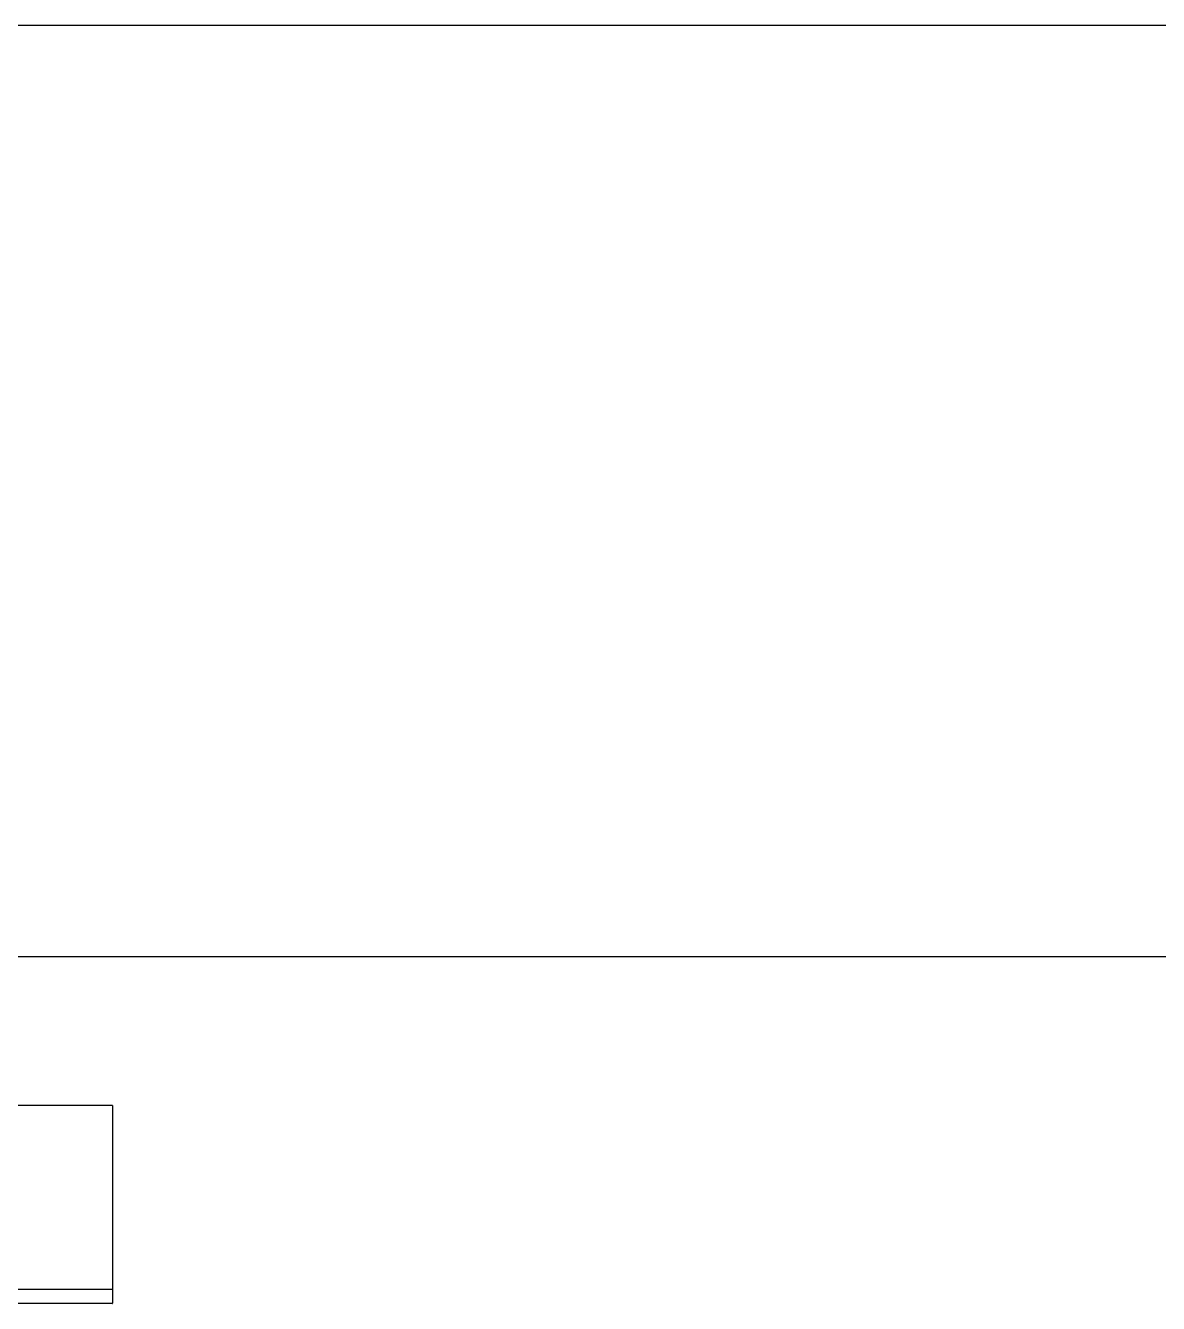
# Model space of a CAD drawing. Header units: millimetres. Extents: x 22162 to 28102, y 3160 to 7360.
# Drawn here: x 25520 to 26007, y 6811 to 7360 of the extents above; entities that cross this region are included whole.
import ezdxf

# ---------------------------------------------------------------- set-up
doc = ezdxf.new("R2010")
doc.units = ezdxf.units.MM
doc.header["$LTSCALE"] = 0.3
doc.layers.add('LBGXX-01-BOČNICE', color=7, linetype='Continuous')
doc.layers.add('Nekreslit', color=6, linetype='Continuous', plot=False)

msp = doc.modelspace()

# ---------------------------------------------------------------- linework, layer by layer
at = {"layer": 'LBGXX-01-BOČNICE', "color": 7, "linetype": 'Continuous'}
for p, q in [((25557.62, 6895.64), (23769.62, 6895.64)), ((25557.62, 6895.64), (25557.62, 6816.59)), ((25557.62, 6816.59), (23769.62, 6816.59)), ((25557.62, 6816.59), (25557.62, 6810.77)), ((23769.62, 6810.77), (25557.62, 6810.77))]:
    msp.add_line(p, q, dxfattribs=at)
msp.add_ellipse((25555.62, 6812.65), major_axis=(-1.97, 1.97), ratio=0.176327, start_param=2.96706, end_param=3.316126, dxfattribs=at)
at = {"layer": 'Nekreslit'}
for points in [[(22162.09, 3159.58), (28102.09, 3159.58), (28102.09, 7359.58), (22162.09, 7359.58)], [(22562.09, 3359.58), (26602.09, 3359.58), (26602.09, 6959.58), (22562.09, 6959.58)]]:
    msp.add_lwpolyline(points, close=True, dxfattribs=at)

doc.saveas('drawing.dxf')
